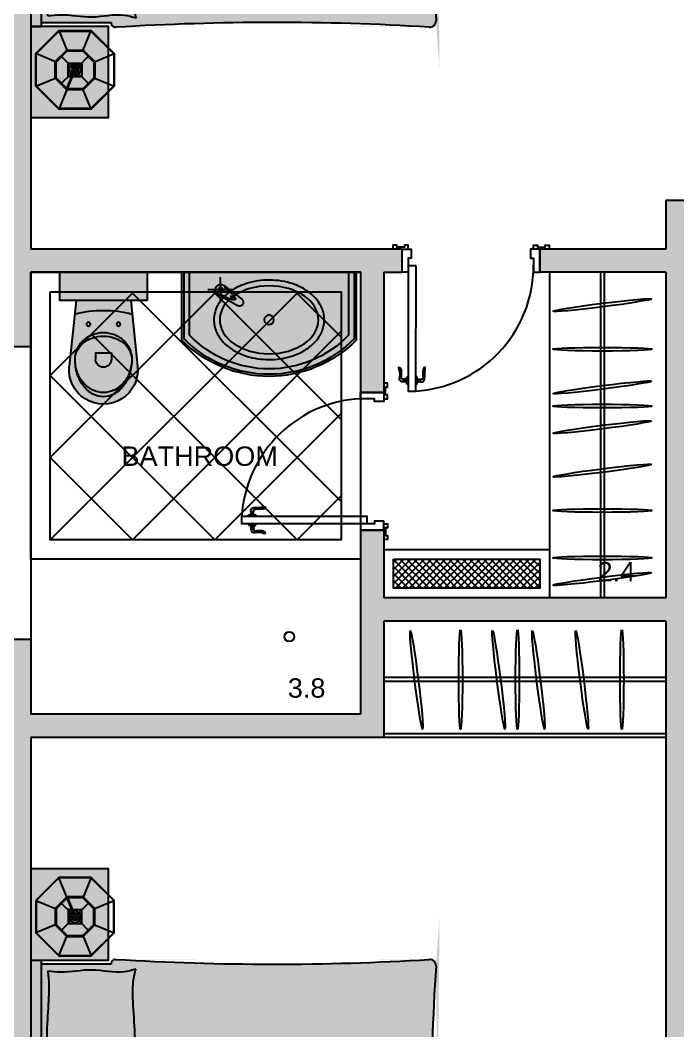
# Model space of a CAD drawing. Header units: millimetres. Extents: x 11159 to 50121, y 18346 to 37577.
# Drawn here: x 34540 to 37932, y 26784 to 31997 of the extents above; entities that cross this region are included whole.
import ezdxf

# ---------------------------------------------------------------- set-up
doc = ezdxf.new("R2010")
doc.units = ezdxf.units.MM
for name, color, linetype in [('area', 1, 'Continuous'), ('doors', 4, 'Continuous'), ('floor hatch', 252, 'Continuous'), ('furn1', 175, 'Continuous'), ('furnhatch', 254, 'Continuous'), ('furniture', 34, 'Continuous'), ('HATCH', 8, 'Continuous'), ('sanit', 7, 'Continuous'), ('wall', 5, 'Continuous')]:
    doc.layers.add(name, color=color, linetype=linetype)
doc.styles.get("Standard").update_dxf_attribs({"font": 'arial.ttf'})

# ---------------------------------------------------------------- blocks, each defined once
blk = doc.blocks.new('bed1')
at = {"layer": 'furnhatch'}
h = blk.add_hatch(color=254, dxfattribs=at)
edge = h.paths.add_edge_path()
edge.add_line((-49.99999999964166, 728.1543303350354), (-376.575154905604, 728.1543303350363))
edge.add_ellipse((-396.5751549054567, 731.6564387146891), major_axis=(-20.20005246326943, 2.116722135372289), ratio=0.9399674590869538, start_angle=175.798571085819, end_angle=279.2234876354331)
edge.add_ellipse((-1139.075154900112, 11853.60433025541), major_axis=(11637.50671312701, 3.159661290454771e-10), ratio=0.955999999999947, start_angle=266.40828577200574, end_angle=273.6518042821252, ccw=False)
edge.add_ellipse((-1870.000000000207, 721.3768853213396), major_axis=(29.999999999785, 5.544070248419784e-12), ratio=0.9560000000000528, start_angle=86.40828577199728, end_angle=182.7029539343151)
edge.add_ellipse((-20808.21227714517, 1.364242052659392e-11), major_axis=(18931.6710356908, 1.159192231939101e-12), ratio=0.7647663762100974, start_angle=-2.850567224227575, end_angle=2.850567224227177, ccw=False)
edge.add_ellipse((-1870.000000000216, -721.3768853213551), major_axis=(29.99999999978351, 2.932504743571875e-11), ratio=0.9559999999998293, start_angle=177.2970460656072, end_angle=273.5917142279357)
edge.add_ellipse((-1139.075154900042, -11853.60433025214), major_axis=(-11637.50671312344, 2.074362146674086e-10), ratio=0.9559999999999594, start_angle=266.34819571787403, end_angle=273.5917142279937, ccw=False)
edge.add_ellipse((-396.5751549054567, -731.6564387146864), major_axis=(20.20005246326011, 2.116722135454127), ratio=0.9399674590869624, start_angle=260.7765123643427, end_angle=364.2014289139339)
edge.add_line((-376.5751549056004, -728.154330335034), (-49.99999999964348, -728.1543303350322))
edge.add_line((-49.99999999964348, -728.1543303350322), (-49.99999999964166, 728.1543303350354))
edge = h.paths.add_edge_path(flags=0)
edge.add_spline(control_points=[(-483.777429487307, -58.13970892285761), (-463.3236952876159, -60.77676921388957), (-394.7677214423293, -69.6155579932838), (-273.9442626004875, -40.25070549211705), (-155.770845476125, -74.40555138636591), (-87.51306022241624, -54.21623475015986), (-69.25212949027627, -48.81500892291115)], knot_values=[0, 0, 0, 0, 6.340047833477231, 21.25030809563294, 36.90804236878848, 42.62689815922595, 42.62689815922595, 42.62689815922595, 42.62689815922595], degree=3, periodic=0)
edge.add_spline(control_points=[(-69.25212949027627, -48.81500892291115), (-74.65335531752135, -67.07593965507294), (-94.84267195370921, -135.3337249087726), (-60.68782605946944, -336.6234732281682), (-90.05267856063983, -608.56760412111), (-81.2138897812547, -677.1235779663966), (-78.5768294902191, -697.5773121660877)], knot_values=[0, 0, 0, 0, 5.718855790438326, 21.37659006359421, 36.28685032574977, 42.626898159227, 42.626898159227, 42.626898159227, 42.626898159227], degree=3, periodic=0)
edge.add_spline(control_points=[(-78.5768294902191, -697.5773121660877), (-99.0305636899102, -694.9402518750521), (-167.5865375351968, -686.1014630956579), (-288.4099963770441, -715.4663155968246), (-406.5834135014065, -681.3114697025794), (-474.841198755119, -701.5007863387673), (-493.102129487268, -706.9020121660124)], knot_values=[0, 0, 0, 0, 6.340047833477231, 21.25030809563279, 36.90804236878867, 42.62689815922705, 42.62689815922705, 42.62689815922705, 42.62689815922705], degree=3, periodic=0)
edge.add_spline(control_points=[(-493.102129487268, -706.9020121660124), (-487.7009036600193, -688.6410814338724), (-467.5115870238133, -620.3832961801618), (-501.6664329180621, -351.0892070047066), (-472.3015804168863, -147.1494169678354), (-481.1403691962714, -78.5934431225487), (-483.777429487307, -58.13970892285761)], knot_values=[0, 0, 0, 0, 5.718855790437516, 21.37659006359306, 36.28685032574877, 42.62689815922599, 42.62689815922599, 42.62689815922599, 42.62689815922599], degree=3, periodic=0)
edge = h.paths.add_edge_path(flags=0)
edge.add_spline(control_points=[(-483.777429487307, 58.02593828062345), (-481.1403691962714, 78.47967248032182), (-472.3015804168863, 147.0356463256121), (-501.6664329180621, 350.9754363624834), (-467.5115870238133, 620.2695255379385), (-487.7009036600193, 688.5273107916382), (-493.102129487268, 706.7882415237782)], knot_values=[0, 0, 0, 0, 6.340047833477231, 21.25030809563294, 36.90804236878848, 42.62689815922599, 42.62689815922599, 42.62689815922599, 42.62689815922599], degree=3, periodic=0)
edge.add_spline(control_points=[(-493.102129487268, 706.7882415237782), (-474.841198755119, 701.3870156965368), (-406.5834135014065, 681.1976990603453), (-288.4099963770441, 715.3525449545941), (-167.5865375351968, 685.9876924534274), (-99.0305636899102, 694.8264812328216), (-78.5768294902191, 697.4635415238536)], knot_values=[0, 0, 0, 0, 5.718855790438376, 21.37659006359426, 36.28685032574982, 42.62689815922705, 42.62689815922705, 42.62689815922705, 42.62689815922705], degree=3, periodic=0)
edge.add_spline(control_points=[(-78.5768294902191, 697.4635415238536), (-81.2138897812547, 677.0098073241625), (-90.05267856063983, 608.4538334788758), (-60.68782605946944, 336.509702585945), (-94.84267195370921, 135.2199542665494), (-74.65335531752135, 66.96216901283151), (-69.25212949027627, 48.70123828069154)], knot_values=[0, 0, 0, 0, 6.340047833477231, 21.25030809563279, 36.90804236878867, 42.626898159227, 42.626898159227, 42.626898159227, 42.626898159227], degree=3, periodic=0)
edge.add_spline(control_points=[(-69.25212949027627, 48.70123828069154), (-87.51306022241624, 54.10246410793297), (-155.770845476125, 74.29178074413903), (-273.9442626004875, 40.13693484987562), (-394.7677214423293, 69.50178735105328), (-463.3236952876159, 60.66299857166996), (-483.777429487307, 58.02593828062345)], knot_values=[0, 0, 0, 0, 5.718855790437466, 21.37659006359301, 36.28685032574872, 42.62689815922595, 42.62689815922595, 42.62689815922595, 42.62689815922595], degree=3, periodic=0)
edge = h.paths.add_edge_path(flags=16)
edge.add_spline(control_points=[(-78.5768294902191, -697.5773121660877), (-81.2138897812547, -677.1235779663966), (-90.05267856063983, -608.56760412111), (-60.68782605946944, -336.6234732281682), (-94.84267195370921, -135.3337249087726), (-74.65335531752135, -67.07593965507294), (-69.25212949027627, -48.81500892291115)], knot_values=[0, 0, 0, 0, 6.340047833477231, 21.25030809563279, 36.90804236878867, 42.626898159227, 42.626898159227, 42.626898159227, 42.626898159227], degree=3, periodic=0)
edge.add_spline(control_points=[(-69.25212949027627, -48.81500892291115), (-87.51306022241624, -54.21623475015986), (-155.770845476125, -74.40555138636591), (-273.9442626004875, -40.25070549211705), (-394.7677214423293, -69.6155579932838), (-463.3236952876159, -60.77676921388957), (-483.777429487307, -58.13970892285761)], knot_values=[0, 0, 0, 0, 5.718855790437466, 21.37659006359301, 36.28685032574872, 42.62689815922595, 42.62689815922595, 42.62689815922595, 42.62689815922595], degree=3, periodic=0)
edge.add_spline(control_points=[(-483.777429487307, -58.13970892285761), (-481.1403691962714, -78.5934431225487), (-472.3015804168863, -147.1494169678354), (-501.6664329180621, -351.0892070047066), (-467.5115870238133, -620.3832961801618), (-487.7009036600193, -688.6410814338724), (-493.102129487268, -706.9020121660124)], knot_values=[0, 0, 0, 0, 6.340047833477231, 21.25030809563294, 36.90804236878848, 42.62689815922599, 42.62689815922599, 42.62689815922599, 42.62689815922599], degree=3, periodic=0)
edge.add_spline(control_points=[(-493.102129487268, -706.9020121660124), (-474.841198755119, -701.5007863387673), (-406.5834135014065, -681.3114697025794), (-288.4099963770441, -715.4663155968246), (-167.5865375351968, -686.1014630956579), (-99.0305636899102, -694.9402518750521), (-78.5768294902191, -697.5773121660877)], knot_values=[0, 0, 0, 0, 5.718855790438376, 21.37659006359426, 36.28685032574982, 42.62689815922705, 42.62689815922705, 42.62689815922705, 42.62689815922705], degree=3, periodic=0)
edge = h.paths.add_edge_path(flags=16)
edge.add_spline(control_points=[(-69.25212949027627, 48.70123828069154), (-74.65335531752135, 66.96216901283151), (-94.84267195370921, 135.2199542665494), (-60.68782605946944, 336.509702585945), (-90.05267856063983, 608.4538334788758), (-81.2138897812547, 677.0098073241625), (-78.5768294902191, 697.4635415238536)], knot_values=[0, 0, 0, 0, 5.718855790438326, 21.37659006359421, 36.28685032574977, 42.626898159227, 42.626898159227, 42.626898159227, 42.626898159227], degree=3, periodic=0)
edge.add_spline(control_points=[(-78.5768294902191, 697.4635415238536), (-99.0305636899102, 694.8264812328216), (-167.5865375351968, 685.9876924534274), (-288.4099963770441, 715.3525449545941), (-406.5834135014065, 681.1976990603453), (-474.841198755119, 701.3870156965368), (-493.102129487268, 706.7882415237782)], knot_values=[0, 0, 0, 0, 6.340047833477231, 21.25030809563279, 36.90804236878867, 42.62689815922705, 42.62689815922705, 42.62689815922705, 42.62689815922705], degree=3, periodic=0)
edge.add_spline(control_points=[(-493.102129487268, 706.7882415237782), (-487.7009036600193, 688.5273107916382), (-467.5115870238133, 620.2695255379385), (-501.6664329180621, 350.9754363624834), (-472.3015804168863, 147.0356463256121), (-481.1403691962714, 78.47967248032182), (-483.777429487307, 58.02593828062345)], knot_values=[0, 0, 0, 0, 5.718855790437516, 21.37659006359306, 36.28685032574877, 42.62689815922599, 42.62689815922599, 42.62689815922599, 42.62689815922599], degree=3, periodic=0)
edge.add_spline(control_points=[(-483.777429487307, 58.02593828062345), (-463.3236952876159, 60.66299857166996), (-394.7677214423293, 69.50178735105328), (-273.9442626004875, 40.13693484987562), (-155.770845476125, 74.29178074413903), (-87.51306022241624, 54.10246410793297), (-69.25212949027627, 48.70123828069154)], knot_values=[0, 0, 0, 0, 6.340047833477231, 21.25030809563294, 36.90804236878848, 42.62689815922595, 42.62689815922595, 42.62689815922595, 42.62689815922595], degree=3, periodic=0)
h.paths.add_polyline_path([(1.818989403545856e-12, 747.2743303343987), (-49.99999999964348, 747.2743303343987), (-49.99999999964348, -747.2743303343987), (0, -747.2743303343991)])
at = {"layer": 'furniture'}
for p, q in [((-49.99999999964348, 728.1543303350363), (-376.5751549056022, 728.1543303350363)), ((0, 747.2743303343987), (-49.99999999964348, 747.2743303343987)), ((-49.99999999964348, 747.2743303343987), (-49.99999999964348, -747.2743303343991)), ((0, -747.2743303343991), (0, 747.2743303343987)), ((-376.5751549056022, -728.1543303350336), (-49.9999999996453, -728.1543303350327)), ((0, -747.2743303343991), (-49.99999999964348, -747.2743303343991))]:
    blk.add_line(p, q, dxfattribs=at)
for centre, major_axis, ratio, start_param, end_param in [((-1870.000000000207, 721.3768853213396), (29.999999999785, 5.544070248419784e-12), 0.9560000000000528, 1.508109087725523, 3.188768099273326), ((-20808.21227714517, 1.364242052659392e-11), (18931.6710356908, 1.159192231939101e-12), 0.7647663762100974, -0.04975178361220634, 0.04975178361219945), ((-1139.075154900112, 11853.60433025541), (11637.50671312701, 3.159661290454771e-10), 0.955999999999947, 4.649701741315464, 4.776124988746203), ((-396.5751549054567, 731.6564387146891), (-20.20005246326943, 2.116722135372289), 0.9399674590869536, 3.068263885748845, 4.873369208139984), ((-1870.000000000216, -721.3768853213551), (29.99999999978351, 2.932504743571875e-11), 0.9559999999998293, 3.094417207904904, 4.775076219452894), ((-1139.075154900042, -11853.60433025214), (-11637.50671312344, 2.074362146674086e-10), 0.9559999999999594, 4.648652972023164, 4.775076219453906), ((-396.5751549054567, -731.6564387146864), (20.20005246326011, 2.116722135454127), 0.9399674590869624, 4.551408752625482, 6.356514075016221)]:
    blk.add_ellipse(centre, major_axis=major_axis, ratio=ratio, start_param=start_param, end_param=end_param, dxfattribs=at)
for points, knots in [([(-78.5768294902191, 697.4635415238536), (-99.0305636899102, 694.8264812328216), (-167.5865375351968, 685.9876924534274), (-288.4099963770441, 715.3525449545941), (-406.5834135014065, 681.1976990603453), (-474.841198755119, 701.3870156965368), (-493.102129487268, 706.7882415237782)], [0, 0, 0, 0, 6.340047833477231, 21.25030809563279, 36.90804236878867, 42.62689815922705, 42.62689815922705, 42.62689815922705, 42.62689815922705]), ([(-483.777429487307, 58.02593828062345), (-481.1403691962714, 78.47967248032182), (-472.3015804168863, 147.0356463256121), (-501.6664329180621, 350.9754363624834), (-467.5115870238133, 620.2695255379385), (-487.7009036600193, 688.5273107916382), (-493.102129487268, 706.7882415237782)], [0, 0, 0, 0, 6.340047833477231, 21.25030809563294, 36.90804236878848, 42.62689815922599, 42.62689815922599, 42.62689815922599, 42.62689815922599]), ([(-78.5768294902191, 697.4635415238536), (-81.2138897812547, 677.0098073241625), (-90.05267856063983, 608.4538334788758), (-60.68782605946944, 336.509702585945), (-94.84267195370921, 135.2199542665494), (-74.65335531752135, 66.96216901283151), (-69.25212949027627, 48.70123828069154)], [0, 0, 0, 0, 6.340047833477231, 21.25030809563279, 36.90804236878867, 42.626898159227, 42.626898159227, 42.626898159227, 42.626898159227]), ([(-483.777429487307, 58.02593828062345), (-463.3236952876159, 60.66299857166996), (-394.7677214423293, 69.50178735105328), (-273.9442626004875, 40.13693484987562), (-155.770845476125, 74.29178074413903), (-87.51306022241624, 54.10246410793297), (-69.25212949027627, 48.70123828069154)], [0, 0, 0, 0, 6.340047833477231, 21.25030809563294, 36.90804236878848, 42.62689815922595, 42.62689815922595, 42.62689815922595, 42.62689815922595]), ([(-483.777429487307, -58.13970892285761), (-481.1403691962714, -78.5934431225487), (-472.3015804168863, -147.1494169678354), (-501.6664329180621, -351.0892070047066), (-467.5115870238133, -620.3832961801618), (-487.7009036600193, -688.6410814338724), (-493.102129487268, -706.9020121660124)], [0, 0, 0, 0, 6.340047833477231, 21.25030809563294, 36.90804236878848, 42.62689815922599, 42.62689815922599, 42.62689815922599, 42.62689815922599]), ([(-483.777429487307, -58.13970892285761), (-463.3236952876159, -60.77676921388957), (-394.7677214423293, -69.6155579932838), (-273.9442626004875, -40.25070549211705), (-155.770845476125, -74.40555138636591), (-87.51306022241624, -54.21623475015986), (-69.25212949027627, -48.81500892291115)], [0, 0, 0, 0, 6.340047833477231, 21.25030809563294, 36.90804236878848, 42.62689815922595, 42.62689815922595, 42.62689815922595, 42.62689815922595]), ([(-78.5768294902191, -697.5773121660877), (-81.2138897812547, -677.1235779663966), (-90.05267856063983, -608.56760412111), (-60.68782605946944, -336.6234732281682), (-94.84267195370921, -135.3337249087726), (-74.65335531752135, -67.07593965507294), (-69.25212949027627, -48.81500892291115)], [0, 0, 0, 0, 6.340047833477231, 21.25030809563279, 36.90804236878867, 42.626898159227, 42.626898159227, 42.626898159227, 42.626898159227]), ([(-78.5768294902191, -697.5773121660877), (-99.0305636899102, -694.9402518750521), (-167.5865375351968, -686.1014630956579), (-288.4099963770441, -715.4663155968246), (-406.5834135014065, -681.3114697025794), (-474.841198755119, -701.5007863387673), (-493.102129487268, -706.9020121660124)], [0, 0, 0, 0, 6.340047833477231, 21.25030809563279, 36.90804236878867, 42.62689815922705, 42.62689815922705, 42.62689815922705, 42.62689815922705])]:
    blk.add_open_spline(points, degree=3, knots=knots, dxfattribs=at)
blk = doc.blocks.new('lamp (pl)')
at = {"color": 0, "linetype": 'ByBlock'}
for p, q in [((-40.38582233137731, 97.5), (-83.87824638055213, 202.5)), ((83.87824638055099, 202.5), (40.3858223313764, 97.49999999999989)), ((-202.5000000000002, 83.87824638055213), (-97.50000000000023, 40.38582233137743)), ((-68.94291116568888, 68.94291116568854), (-21.21320343559637, 21.21320343559626)), ((-42.29923949320255, 95.58658283817442), (-9.903337778047899, 17.37595755214329)), ((-37.67984183064618, 97.49999999999989), (-5.283940115491532, 19.28937471396887)), ((21.21320343559728, 21.21320343559546), (68.9429111656882, 68.9429111656874)), ((97.5, 40.38582233137629), (202.5, 83.8782463805511)), ((-97.50000000000023, -40.38582233137697), (-202.5000000000002, -83.87824638055201)), ((-68.9429111656882, -68.942911165689), (-21.21320343559546, -21.21320343559739)), ((21.21320343559637, -21.21320343559671), (68.9429111656882, -68.94291116568843)), ((97.5, -40.38582233137686), (202.5, -83.87824638055201)), ((-83.87824638055213, -202.5000000000001), (-40.38582233137731, -97.50000000000011)), ((40.3858223313764, -97.50000000000011), (83.87824638055099, -202.5000000000001))]:
    blk.add_line(p, q, dxfattribs=at)
for points in [[(-202.5000000000002, 83.87824638055213), (-202.5000000000002, -83.87824638055201), (-83.87824638055213, -202.5000000000001), (83.87824638055099, -202.5000000000001), (202.5, -83.87824638055201), (202.5, 83.8782463805511), (83.87824638055099, 202.5), (-83.87824638055213, 202.5)], [(-200.0000000000002, 82.84271247461936), (-200.0000000000002, -82.84271247461913), (-82.84271247461925, -200.0000000000001), (82.84271247461857, -200.0000000000001), (200, -82.84271247461936), (200, 82.84271247461857), (82.84271247461857, 200), (-82.84271247461947, 200)], [(-102.5000000000002, 42.4568901432425), (-102.5000000000002, -42.4568901432425), (-42.45689014324307, -102.5000000000001), (42.45689014324125, -102.5000000000001), (102.5, -42.45689014324216), (102.5, 42.45689014324137), (42.45689014324125, 102.5000000000001), (-42.45689014324216, 102.5)], [(-97.50000000000023, 40.38582233137743), (-97.50000000000023, -40.38582233137697), (-40.38582233137731, -97.50000000000011), (40.3858223313764, -97.50000000000011), (97.5, -40.38582233137686), (97.5, 40.38582233137629), (40.3858223313764, 97.49999999999989), (-40.38582233137731, 97.5)]]:
    blk.add_lwpolyline(points, close=True, dxfattribs=at)
blk.add_lwpolyline([(-17.20345518378963, 34.9999999999992), (-35, 34.9999999999992), (-35, -35.0000000000008), (35, -35.0000000000008), (35, 34.9999999999992), (-11.79149418232737, 34.9999999999992)], dxfattribs=at)
for radius in [20, 10, 7.5]:
    blk.add_circle((0, 0), radius, dxfattribs=at)
blk.add_arc((0, -1.13686837721616e-13), 30, 117.2801918471891, 107.7198081528046, dxfattribs=at)
blk = doc.blocks.new('door-handle')
at = {"color": 0}
for p, q in [((-32, 10), (-32, -10.00000000000728)), ((-30, 9), (-32, 9)), ((-30, 9), (-30, -9)), ((-19, 9), (-21, 9)), ((-21, 9), (-21, -9)), ((-19, 10), (-19, -10.00000000000728)), ((-9, 10), (-19, 10)), ((0, 25), (-9, 25)), ((-9, 25), (-9, -25)), ((0, -25), (0, 25)), ((-32, -10.00000000000364), (-40.34172901356942, -10.00000000000364)), ((-30, -9), (-32, -9)), ((-19, -9), (-21, -9)), ((-9, -10), (-19, -10.00000000000364)), ((-9, -25), (0, -25)), ((-61.67027487228916, -93.05419732806331), (-60.75208368415406, -94.01785612024833))]:
    blk.add_line(p, q, dxfattribs=at)
for centre, radius, start, end in [((-34.46362960745319, -14.92424038324498), 25.04570281554129, 84.35495152263769, 191.5747182569977), ((-25.49999999999818, 16.17089144310557), 8.465913068820786, 237.8902061553036, 302.1097938446965), ((-91.0594398050871, -62.15080612508973), 42.64671855244374, 313.5613391426849, 358.16915816811), ((-90.1706845965, -63.14248529410906), 42.64671855244374, 313.5613391426849, 358.16915816811), ((-242.8306956194119, -39.24300342557399), 184.8403687438857, 350.5395445302115, 5.991388819178432), ((-39.67183528947498, -19.52468724937171), 9.54821579143467, 85.9768775786792, 192.3256840784366), ((-595.5908857967352, -61.5688183318307), 548.0530142172786, 359.6930381090062, 4.186108045202766), ((-25.49999999999818, -16.17089144310921), 8.465913068820786, 57.89020615530352, 122.1097938446965), ((-38.8885466585707, -82.44414781276464), 25.13126123219481, 149.329352931917, 204.972632821159)]:
    blk.add_arc(centre, radius, start, end, dxfattribs=at)
blk = doc.blocks.new('mixer4ws(plan)')
for p, q in [((0, 27.5), (116.8917906909264, 20)), ((0, -27.5), (116.8917906909264, -20))]:
    blk.add_line(p, q)
for centre, radius, start, end in [((0, 0), 27.5, 45.26509570862078, 314.7349042913792), ((0, 0), 24.5, 55.0340484638193, 65.91049388815965), ((15.18687301172031, 21.71655792537786), 2, 235.0340484630679, 267.8470974478014), ((116.8917906909264, 0), 20, 270, 90), ((0, 0), 24.5, 294.0895061118403, 304.9659515361807), ((15.18687301169484, -21.7165579253724), 2, 92.1529025528254, 124.9659515364113)]:
    blk.add_arc(centre, radius, start, end)
blk.add_ellipse((0, 0), major_axis=(90.30317867782287, 0), ratio=0.2214761461648493, start_param=4.880524547336707, end_param=7.685846067022384)
blk.add_ellipse((70.30317867782287, -9.094947017729282e-13), major_axis=(-10, 0), ratio=0.2)
blk = doc.blocks.new('fh')
h = blk.add_hatch(color=254)
edge = h.paths.add_edge_path()
edge.add_line((0, 450), (0, -450))
edge.add_line((0, -450), (-350, -450))
edge.add_arc((98.36429724347545, 0), 635.2405395293498, 134.8956784407616, 225.1043215592384, ccw=False)
edge.add_line((-350, 450), (0, 450))
blk.add_line((0, 450), (0, -450))
at = {"layer": 'sanit'}
for p, q in [((0, 450), (-350, 450)), ((0, 439), (-343.0498246804927, 439)), ((-350, -450), (0, -450)), ((-343.0498246804927, -439), (0, -439))]:
    blk.add_line(p, q, dxfattribs=at)
at = {"layer": 'sanit', "color": 30}
for p, q in [((0, 410), (-324.5766775833908, 410)), ((-324.5766775833908, -410), (0, -410))]:
    blk.add_line(p, q, dxfattribs=at)
at = {"layer": 'sanit', "color": 6, "ltscale": 7}
for p, q in [((-90, -184.6555987166939), (-90, -315.3444012833061)), ((-155.3444012833061, -250), (-24.65559871669393, -250))]:
    blk.add_line(p, q, dxfattribs=at)
at = {"layer": 'sanit'}
blk.add_circle((-244.9999173157848, 0), 25, dxfattribs=at)
at = {"layer": 'sanit', "ltscale": 7}
blk.add_circle((-90, -250), 12.71164712021709, dxfattribs=at)
at = {"layer": 'sanit'}
for centre, radius, start, end in [((98.36429724347545, 0), 635.2405395293498, 134.8956784406788, 225.1043215593213), ((91.43758126430293, 1.164153218269348e-10), 617.657110310276, 134.7040022666926, 225.2959977333074)]:
    blk.add_arc(centre, radius, start, end, dxfattribs=at)
at = {"layer": 'sanit', "color": 30}
blk.add_arc((72.64943906184999, 5.820766091346741e-11), 570.8665235686553, 134.0934033173231, 225.9065966826769, dxfattribs=at)
at = {"layer": 'sanit'}
blk.add_ellipse((-244.9999173157848, 0), major_axis=(0.001224676307221221, 255.0000982591155), ratio=0.6862739210982778, dxfattribs=at)
at = {"layer": 'sanit', "color": 30}
blk.add_open_spline([(-244.9985485600191, 285.0000982587808), (-251.579324528866, 285.0001298639108), (-258.1599661480868, 284.5665085021174), (-273.5649054977112, 282.5348557741381), (-282.3507054424845, 280.5757723392453), (-299.5597466940526, 275.1591809214442), (-307.9826966077671, 271.7026108350256), (-324.3140259380452, 263.4126307048136), (-332.2227158613969, 258.5799128408544), (-347.4190503069549, 247.6727110446664), (-354.7071791455965, 241.5984974746243), (-368.5878917021328, 228.3421497942181), (-375.1808480293839, 221.1600039429613), (-394.3273745884653, 197.5345541012939), (-405.6281616786728, 179.4631144366576), (-422.7923570148996, 143.9395571085042), (-429.2803449986968, 127.0131575517007), (-439.6967822099105, 91.7813181077363), (-443.6247278930969, 73.47609514935175), (-448.8170293526491, 36.17484841012629), (-450.0810640224372, 17.17954215832287), (-449.9105019393028, -20.78921383607667), (-448.4759162020055, -39.76180550700519), (-442.9471269365749, -76.97300464124419), (-438.8532630151603, -95.21091438521398), (-428.1136093920795, -130.2656921118614), (-421.4683221025043, -147.0823898723465), (-405.7886257604696, -178.6473386569996), (-396.7542296767933, -193.3963770397822), (-376.5031134578167, -220.2105486486689), (-365.2842340075294, -232.277152940922), (-344.7365368650062, -249.8573900472838), (-335.9100597084616, -256.2405441477313), (-317.4941184166819, -267.2312598610297), (-307.9037473455537, -271.8377572759637), (-288.1689989070292, -279.0743611670914), (-278.0248208572739, -281.7025558198802), (-259.1388454507105, -284.5843052180135), (-250.4369542252389, -285.1531913724029), (-233.0581981856376, -284.7765001309454), (-224.3824094177107, -283.8310169677716), (-207.2575797747122, -280.4649700502632), (-198.8092251119087, -278.045105142286), (-182.3087425111444, -271.8213301755604), (-174.2566586670582, -268.0182120418758), (-158.6745816260809, -259.14617572719), (-151.1442312606378, -254.0777486581355), (-136.6937695426168, -242.8001116816886), (-129.7732461297419, -236.5910515565774), (-110.6076117589255, -217.0338573291083), (-99.25778168387478, -202.3354988390347), (-79.34342033416033, -170.0441215840401), (-70.77752283547306, -152.4490167862386), (-56.67283895809669, -115.204550077091), (-51.13473463937407, -95.55489519634284), (-43.25876852573128, -55.10162384895375), (-40.92158622527495, -34.29894651123323), (-39.52541302755708, 7.512740399863105), (-40.46655452623963, 28.52037096687127), (-45.59614886331838, 69.78464118845295), (-49.78413053957047, 90.04007191635901), (-61.27278976672096, 128.8741137922625), (-68.57265681453282, 147.4523811310646), (-86.06753179623047, 182.064023892337), (-96.26262401853455, 198.0987497812603), (-116.3025166375446, 223.1043846232351), (-125.5613626837148, 232.8316716951667), (-145.3632435597829, 250.0893431563163), (-155.9083943490405, 257.6193797329906), (-175.3904381608008, 268.6263514060993), (-184.1048962746863, 272.6415862591821), (-201.9778068822343, 279.0524085544166), (-211.1361062242649, 281.4468269805657), (-228.546934401209, 284.3216896644444), (-236.7725337801385, 285.0000587520772), (-244.9985485600191, 285.0000982587808)], degree=3, knots=[0, 0, 0, 0, 0.09026539771349523, 0.09026539771349523, 0.2127414886783133, 0.2127414886783133, 0.3352175796431313, 0.3352175796431313, 0.4576936706079494, 0.4576936706079494, 0.5801697615727675, 0.5801697615727675, 0.7026458525375855, 0.7026458525375855, 0.9573566777619018, 0.9573566777619018, 1.164020774990034, 1.164020774990034, 1.370684872218165, 1.370684872218165, 1.577348969446297, 1.577348969446297, 1.784013066674429, 1.784013066674429, 1.99067716390256, 1.99067716390256, 2.197341261130692, 2.197341261130692, 2.404005358358824, 2.404005358358824, 2.610669455586955, 2.610669455586955, 2.752866286060256, 2.752866286060256, 2.895063116533557, 2.895063116533557, 3.037259947006857, 3.037259947006857, 3.156470105311757, 3.156470105311757, 3.275680263616657, 3.275680263616657, 3.394890421921557, 3.394890421921557, 3.514100580226458, 3.514100580226458, 3.633310738531358, 3.633310738531358, 3.752520896836258, 3.752520896836258, 3.980335035113517, 3.980335035113517, 4.208149173390776, 4.208149173390776, 4.435963311668035, 4.435963311668035, 4.663777449945295, 4.663777449945295, 4.891591588222554, 4.891591588222554, 5.119405726499814, 5.119405726499814, 5.347219864777073, 5.347219864777073, 5.575034003054332, 5.575034003054332, 5.744168869473015, 5.744168869473015, 5.913303735891697, 5.913303735891697, 6.041828340585977, 6.041828340585977, 6.170352945280257, 6.170352945280257, 6.283185307179586, 6.283185307179586, 6.283185307179586, 6.283185307179586], dxfattribs=at)
at = {"layer": 'sanit', "rotation": 123.6017384872103}
blk.add_blockref('mixer4ws(plan)', (-90.00000000005821, -250), dxfattribs=at)
blk = doc.blocks.new('lavatory')
for p, q in [((-141.229536177555, 0), (-176.5452352575921, 339.1144103210827)), ((141.229536177555, 0), (176.5452352575921, 339.1144103210827)), ((-41.18985294940103, 270.0315676880382), (-41.18985294940103, 303.1903332884867)), ((-41.18985294940103, 270.0315676880382), (41.18985294940103, 270.0315676880382)), ((41.18985294940103, 270.0315676880382), (41.18985294940103, 303.1903332884867)), ((141.229536177555, 0), (-141.229536177555, 0))]:
    blk.add_line(p, q)
for centre in [(-77.5, 122.5582073826372), (77.5, 122.5582073826372)]:
    blk.add_circle(centre, 9.947200409575089)
for centre, radius, start, end in [((0, 357.5), 177.5, 354.0545942171566, 185.9454057828435), ((21.62407606023407, 345.6460996881287), 156.9698994546501, 118.7319934360246, 142.9262309494754), ((0, 349.9402513975219), 125.3615618255364, 90, 115.9501514727316), ((0, 349.9402513975219), 125.3615618255364, 90, 115.9501514727316), ((0, 385.0909773136409), 111.9865799200681, 90, 118.7319934360246), ((0, 385.0909773136373), 111.986579920071, 61.2680065639754, 90), ((0, 349.9402513975219), 125.3615618255362, 64.04984852726835, 90), ((0, 349.9402513975219), 125.3615618255362, 64.04984852726835, 90), ((-21.6240760602368, 345.6460996881251), 156.9698994546542, 37.07376905052457, 61.2680065639754), ((28.22334698163468, 312.6625085217493), 173.1287758010254, 139.597488109899, 160.5796588757291), ((28.22334698163468, 312.6625085217493), 173.1287758010254, 139.597488109899, 160.5796588757291), ((55.66044385162331, 319.9290836713444), 199.6294733535794, 142.9262309494754, 162.6214841024947), ((11.01245436612226, 327.311427366767), 150.5277659131767, 115.9501514727316, 139.597488109899), ((11.01245436612226, 327.311427366767), 150.5277659131767, 115.9501514727316, 139.597488109899), ((-11.01245436612317, 327.311427366767), 150.5277659131773, 40.40251189010098, 64.04984852726835), ((-11.01245436612317, 327.311427366767), 150.5277659131773, 40.40251189010098, 64.04984852726835), ((-55.66044385161968, 319.9290836713481), 199.6294733535757, 17.3785158975053, 37.07376905052457), ((-28.22334698163377, 312.6625085217493), 173.1287758010238, 19.42034112427095, 40.40251189010098), ((-28.22334698163377, 312.6625085217493), 173.1287758010238, 19.42034112427095, 40.40251189010098), ((109.3081426942208, 303.1390030998773), 255.8431940692776, 162.6214841024947, 180), ((55.23619285210043, 303.1390030998773), 201.7712442271568, 160.5796588757291, 180), ((55.23619285209952, 303.1390030998773), 201.7712442271563, 160.5796588757291, 180), ((-109.3081426942172, 303.1390030998773), 255.8431940692732, 0, 17.3785158975053), ((-55.23619285209952, 303.1390030998773), 201.7712442271561, 0, 19.42034112427095), ((-55.23619285209952, 303.1390030998773), 201.7712442271561, 0, 19.42034112427095), ((0, 303.1903332884867), 41.18985294940126, 0, 180), ((-49.76633747674623, 303.1390030998773), 96.76871389831007, 180, 207.0950218915995), ((-17.23642158790972, 303.1390030998773), 129.2986297871467, 180, 203.812720662205), ((-17.23642158790972, 303.1390030998773), 129.2986297871467, 180, 203.812720662205), ((17.23642158790699, 303.1390030998773), 129.2986297871492, 336.187279337795, 0), ((17.23642158790699, 303.1390030998773), 129.2986297871497, 336.187279337795, 0), ((49.76633747674805, 303.1390030998773), 96.7687138983083, 332.9049781084005, 0), ((-25.74962041127583, 315.4263451534098), 123.7461391524615, 207.0950218915995, 231.0057553817403), ((-8.871953586443851, 306.830391580439), 138.4414233351806, 203.812720662205, 226.8145895476242), ((-8.871953586443851, 306.830391580439), 138.4414233351806, 203.812720662205, 226.8145895476242), ((-10.15652318442062, 334.6861720145716), 148.526889985479, 231.0057553817403, 251.4608832250258), ((10.15652318441335, 334.6861720145789), 148.5268899854906, 288.5391167749742, 308.9942446182597), ((25.74962041127765, 315.4263451534061), 123.7461391524589, 308.9942446182597, 332.9049781084005), ((8.871953586442032, 306.8303915804427), 138.4414233351832, 313.1854104523758, 336.187279337795), ((8.871953586442032, 306.8303915804427), 138.4414233351832, 313.1854104523758, 336.187279337795), ((-3.486560963949159, 312.5681794092779), 146.3106458423402, 226.8145895476242, 248.755213160025), ((-3.486560963949159, 312.5681794092779), 146.3106458423402, 226.8145895476242, 248.755213160025), ((0, 364.9720899612294), 180.4704619377112, 251.4608832250258, 270), ((0, 321.5362715695701), 155.9326406641434, 248.755213160025, 270), ((0, 321.5362715695701), 155.9326406641434, 248.755213160025, 270), ((0, 364.9720899612439), 180.4704619377249, 270, 288.5391167749742), ((0, 321.5362715695665), 155.9326406641413, 270, 291.2447868399749), ((0, 321.5362715695665), 155.9326406641413, 270, 291.2447868399749), ((3.486560963950978, 312.5681794092779), 146.3106458423381, 291.2447868399749, 313.1854104523758), ((3.486560963950978, 312.5681794092779), 146.3106458423381, 291.2447868399749, 313.1854104523758), ((0, 614.8948798956553), 563.729073253548, 254.7123836407799, 285.2876163592201)]:
    blk.add_arc(centre, radius, start, end)
blk = doc.blocks.new('t')
at = {"layer": 'furn1', "linetype": 'ByBlock'}
h = blk.add_hatch(color=254, dxfattribs=at)
h.paths.add_polyline_path([(-144.9999999999982, 141.2295361775841), (-484.1144103210827, 176.5452352576212, 1.109549002515455), (-484.1144103210827, -176.545235257563), (-145, -141.2295361775268)])
h.paths.add_polyline_path([(-1.818989403545856e-12, 224.9999999999854), (-145, 224.9999999999854), (-144.9999999999982, -224.9999999999854), (1.818989403545856e-12, -224.9999999999864)])
at = {"layer": 'furniture'}
blk.add_lwpolyline([(-145, 225.0000000000146), (-145, -224.9999999999854), (0, -224.9999999999854), (0, 224.9999999999854), (-145, 224.9999999999854)], dxfattribs=at)
at = {"layer": 'furniture', "rotation": 90}
blk.add_blockref('lavatory', (-145, 2.91038304567337e-11), dxfattribs=at)

msp = doc.modelspace()

# ---------------------------------------------------------------- hatches: boundary and pattern name
at = {"layer": 'furniture'}
for points in [[(34594.9003107828, 31964.37533977613), (34594.9003107828, 31494.37533977613), (34994.9003107828, 31494.37533977613), (34994.9003107828, 31964.37533977619)], [(34594.9003107828, 27618.37886647708), (34594.9003107828, 27148.37886647708), (34994.9003107828, 27148.37886647708), (34994.9003107828, 27618.37886647714)]]:
    msp.add_hatch(color=254, dxfattribs=at).paths.add_polyline_path(points)
at = {"layer": 'furniture', "linetype": 'ByBlock'}
h = msp.add_hatch(dxfattribs=at)
h.set_pattern_fill('ANSI37', color=34, scale=8, style=0)
h.set_pattern_definition([(45, (-55036.0996892172, 7528.377103126636), (-17.9605122421383, 17.96051224213831), []), (135, (-55036.0996892172, 7528.377103126636), (-17.96051224213831, -17.9605122421383), [])])
h.paths.add_polyline_path([(36464.90031989437, 29216.37714497871), (37219.90031078279, 29216.37714497871), (37219.90031078279, 29066.37710312665), (36464.90031989437, 29066.37710312665)])
at = {"layer": 'HATCH', "true_color": 0x2b2b2b}
h = msp.add_hatch(color=250, dxfattribs=at)
h.dxf.hatch_style = 1
h.paths.add_polyline_path([(38584.9003107828, 23756.37710312664), (38119.9003107828, 23756.37710312664), (38119.9003107828, 24551.33275666475), (37869.9003107828, 24551.33275666475), (37869.9003107828, 24356.37710312664), (36639.9003107828, 24356.37710312664), (36639.9003107828, 23846.37710312664), (37684.9003107828, 23846.37710312664), (37684.9003107828, 23246.37710312664), (38584.9003107828, 23246.37710312664)])
h.paths.add_polyline_path([(35129.9003107828, 24356.37710312664), (34594.9003107828, 24356.37710312664), (34594.9003107828, 28296.37710312664), (36414.90030955445, 28296.37710312664), (36414.90030955445, 28896.37710312664), (37869.90031078279, 28896.37710312665), (37869.9003107828, 25361.33275666475), (38119.9003107828, 25361.33275666475), (38119.9003107828, 30696.37710312664), (40509.9003107828, 30696.37710312665), (40509.90031078282, 30816.37710312665), (38119.9003107828, 30816.37710312664), (38119.9003107828, 31066.37710312664), (37869.9003107828, 31066.37710312664), (37869.9003107828, 30816.37710312663), (37219.90031078282, 30816.37710312663), (37219.90031078282, 30696.37710312663), (37869.9003107828, 30696.37710312663), (37869.90031078279, 29016.37710312665), (36414.90030955445, 29016.37710312664), (36414.90030955445, 29366.37714497871), (36294.90030955446, 29366.37714497871), (36294.90030955445, 28416.37710312666), (34594.90031078283, 28416.37710312664), (34594.90031078282, 28801.37710312664), (34084.9003107828, 28801.37710312664), (34084.9003107828, 23846.37710312664), (35129.9003107828, 23846.37710312664)])
h.paths.add_polyline_path([(42949.9003107828, 24356.37710312664), (41719.90031078277, 24356.37710312664), (41719.90031078279, 27856.37710312666), (41794.9003107828, 27856.37710312666), (41794.9003107828, 27976.37710312666), (41719.90031078277, 27976.37710312666), (41719.90031078277, 28581.37710312666), (41469.90031078279, 28581.37710312666), (41469.9003107828, 23756.37710312664), (41004.9003107828, 23756.37710312664), (41004.9003107828, 23246.37710312664), (41904.9003107828, 23246.37710312664), (41904.9003107828, 23846.37710312664), (42949.9003107828, 23846.37710312664)])
h.paths.add_polyline_path([(45504.9003107828, 35266.37710312664), (44249.9003107828, 35266.37710312664), (44249.9003107828, 34756.37710312664), (44994.9003107828, 34756.37710312664), (44994.9003107828, 30816.37710312666), (42504.9003107828, 30816.37710312666), (42504.9003107828, 30696.37710312666), (42599.9003107828, 30696.37710312666), (42599.9003107828, 30106.37710312664), (42719.90031078234, 30106.37710312664), (42719.9003107828, 30696.37710312665), (44194.9003107828, 30696.37710312665), (44194.90031078282, 30296.37710312665), (44994.9003107828, 30296.37710312665), (44994.9003107828, 28576.37710312666), (42719.90031115492, 28576.37710312666), (42719.9003107828, 29396.37710312664), (42599.9003107828, 29396.37710312664), (42599.9003107828, 27976.37710312666), (42504.9003107828, 27976.37710312666), (42504.9003107828, 27856.37710312666), (42719.9003107828, 27856.37710312666), (42719.9003107828, 28456.37710312666), (44994.9003107828, 28456.37710312666), (44994.9003107828, 24356.37710312664), (44459.9003107828, 24356.37710312664), (44459.9003107828, 23846.37710312664), (45504.90031078279, 23846.37710312664)])
h.paths.add_polyline_path([(44994.9003107828, 30416.37710312665), (44314.90031078282, 30416.37710312666), (44314.9003107828, 30696.37710312665), (44994.9003107828, 30696.37710312665)], flags=16)
h.paths.add_polyline_path([(41719.9003107828, 34756.37710312664), (42539.9003107828, 34756.37710312664), (42539.9003107828, 35266.37710312664), (40649.9003107828, 35266.37710312664), (40649.9003107828, 34756.37710312664), (41469.9003107828, 34756.37710312664), (41469.90031078282, 30816.37710312665), (41319.90031078282, 30816.37710312665), (41319.9003107828, 30696.37710312665), (41469.90031078282, 30696.37710312665), (41469.90031078279, 30091.37710312666), (41719.90031078289, 30091.37710312666), (41719.9003107828, 30696.37710312666), (41794.9003107828, 30696.37710312666), (41794.9003107828, 30816.37710312666), (41719.90031078279, 30816.37710312666), (41719.90031078279, 30856.37710312666)])
h.paths.add_polyline_path([(36509.90031078282, 30816.37710312663), (34594.9003107828, 30816.37710312663), (34594.9003107828, 34756.37710312664), (35339.90031078282, 34756.37710312663), (35339.90031078282, 35266.37710312664), (34084.9003107828, 35266.37710312664), (34084.9003107828, 30311.37710312664), (34594.9003107828, 30311.37710312664), (34594.9003107828, 30696.37710312663), (36294.90030955448, 30696.37710312663), (36294.90030955448, 30076.37714497871), (36414.90030955446, 30076.37714497871), (36414.90030955448, 30696.37710312663), (36509.90031078282, 30696.37710312663)])
h.paths.add_polyline_path([(38939.9003107828, 35266.37710312664), (37049.90031078282, 35266.37710312664), (37049.90031078282, 34756.37710312664), (37869.90031078282, 34756.37710312664), (37869.90031078282, 34506.37710312664), (38119.90031078277, 34506.37710312664), (38119.90031078277, 34756.37710312664), (38939.9003107828, 34756.37710312664)])
h.paths.add_polyline_path([(38497.03234513875, 36456.37710312664), (38097.03234513875, 36456.37710312664), (38097.03234513875, 36056.37710312664), (38497.03234513875, 36056.37710312664)])
h.paths.add_polyline_path([(41492.76827642685, 36456.37710312664), (41092.76827642685, 36456.37710312664), (41092.76827642685, 36056.37710312664), (41492.76827642685, 36056.37710312664)])

# ---------------------------------------------------------------- linework, layer by layer
at = {"layer": 'doors'}
for centre, start, end in [((36541.90031078276, 30729.37710312633), 271.7270407311574, 0.3104230126491674), ((36327.90030955416, 29398.37714497864), 89.68957698735083, 178.2729592688424)]:
    msp.add_arc(centre, 646.2935802655704, start, end, dxfattribs=at)
at = {"layer": 'floor hatch', "linetype": 'ByBlock'}
for p, q in [((34694.9003107828, 29316.37714497871), (35974.90026893072, 30596.37710312663)), ((34694.9003107828, 29740.64121369064), (35550.6362002188, 30596.37710312663)), ((34694.9003107828, 30164.90528240256), (35126.37213150687, 30596.37710312663)), ((35119.16437949473, 30589.16935111449), (36194.90030955445, 29513.43342105477)), ((35536.22069619452, 30596.37710312663), (36194.90030955445, 29937.6974897667)), ((34907.03234513877, 30377.03731675853), (35967.69251691859, 29316.37714497871)), ((35119.16437949473, 29316.37714497871), (36194.90030955445, 30392.11307503842)), ((34694.9003107828, 30164.90528240256), (35543.42844820666, 29316.37714497871)), ((35543.42844820666, 29316.37714497871), (36194.90030955445, 29967.84900632649)), ((34694.9003107828, 29740.64121369064), (35119.16437949473, 29316.37714497871)), ((35967.69251691859, 29316.37714497871), (36194.90030955445, 29543.58493761457))]:
    msp.add_line(p, q, dxfattribs=at)
at = {"layer": 'floor hatch', "color": 254}
msp.add_line((35960.48476490645, 30596.37710312663), (36194.90030955445, 30361.96155847863), dxfattribs=at)
at = {"layer": 'floor hatch', "linetype": 'ByBlock'}
for points in [[(34594.9003107828, 30696.37710312663), (36294.90030955445, 30696.37710312663), (36294.90030955445, 29216.37714497871), (34594.9003107828, 29216.37714497871)], [(34694.9003107828, 30596.37710312663), (36194.90030955445, 30596.37710312663), (36194.90030955445, 29316.37714497871), (34694.9003107828, 29316.37714497871)]]:
    msp.add_lwpolyline(points, close=True, dxfattribs=at)
msp.add_circle((35927.93222469074, 28816.37710312664), 25.29627741256263, dxfattribs=at)
at = {"layer": 'furniture', "color": 34, "linetype": 'ByBlock'}
for p, q in [((37269.9003107828, 30696.37710312663), (37269.90031078279, 29016.37710312665)), ((37534.9003107828, 29016.37710312665), (37534.9003107828, 30696.37710312663)), ((37554.9003107828, 29016.37710312665), (37554.9003107828, 30696.37710312663)), ((36414.90031989437, 29266.37714497871), (37269.90031078279, 29266.37714497868)), ((37869.90031078279, 28606.37710312664), (36414.90030955445, 28606.37710312664)), ((37869.90031078279, 28586.37710312664), (36414.90030955445, 28586.37710312664)), ((37869.90031078277, 28316.37710312665), (36414.90030955445, 28316.37710312664)), ((37869.90031078277, 28296.37710312665), (36414.90030955445, 28296.37710312664))]:
    msp.add_line(p, q, dxfattribs=at)
for points in [[(34594.9003107828, 31964.37533977613), (34594.9003107828, 31494.37533977613), (34994.9003107828, 31494.37533977613), (34994.9003107828, 31964.37533977619), (34594.9003107828, 31964.37533977619)], [(36541.90031078282, 30816.3771031261), (36541.90031078282, 30836.3771031261), (36521.90031078276, 30836.3771031261), (36521.9003107827, 30826.3771031261), (36481.90031078276, 30826.3771031261), (36481.90031078276, 30836.3771031261), (36461.90031078276, 30836.3771031261), (36461.90031078276, 30816.37710312663)], [(36509.90031078282, 30696.37710312663), (36509.90031078282, 30816.37710312663), (36556.90031078282, 30816.37710312663), (36556.90031078282, 30769.37710312639), (36541.90031078282, 30769.37710312639), (36541.90031078276, 30696.37710312709), (36509.90031078282, 30696.37710312709)], [(37219.90031078282, 30696.37710312663), (37219.90031078282, 30816.37710312663), (37172.90031078282, 30816.37710312663), (37172.90031078276, 30769.37710312639), (37187.90031078276, 30769.37710312639), (37187.90031078288, 30696.37710312709), (37219.90031078282, 30696.37710312709)], [(37187.90031078276, 30816.37710312604), (37187.90031078276, 30836.37710312604), (37207.90031078276, 30836.37710312604), (37207.90031078288, 30826.37710312604), (37247.90031078282, 30826.37710312604), (37247.90031078282, 30836.37710312604), (37267.90031078282, 30836.37710312604), (37267.90031078282, 30816.37710312657)], [(36581.90031078194, 30729.37710312633), (36541.90031078276, 30729.37710312633), (36541.37829559909, 30083.37710312633), (36581.37829559828, 30083.37710312633), (36581.90031078194, 30729.37710312633)], [(36414.90030955386, 30044.37714497864), (36434.90030955386, 30044.37714497864), (36434.90030955386, 30064.37714497864), (36424.90030955386, 30064.37714497876), (36424.90030955386, 30104.3771449787), (36434.90030955386, 30104.3771449787), (36434.90030955386, 30124.3771449787), (36414.90030955439, 30124.3771449787)], [(36294.90030955445, 30076.3771449787), (36414.90030955445, 30076.3771449787), (36414.90030955445, 30029.3771449787), (36367.90030955421, 30029.37714497864), (36367.90030955421, 30044.37714497864), (36294.90030955491, 30044.37714497876), (36294.90030955491, 30076.3771449787)], [(36327.90030955416, 29398.37714497864), (35682.90030955416, 29398.37714497867), (35682.90030955416, 29438.37714497867), (36327.90030955416, 29438.37714497867), (36327.93263245464, 29398.37717109791)], [(36294.90030955445, 29366.3771449787), (36414.90030955445, 29366.3771449787), (36414.90030955445, 29413.3771449787), (36367.90030955421, 29413.3771449787), (36367.90030955421, 29398.3771449787), (36294.90030955491, 29398.37714497864), (36294.90030955491, 29366.3771449787)], [(36414.90030955392, 29398.3771449787), (36434.90030955392, 29398.3771449787), (36434.90030955392, 29378.37714497864), (36424.90030955392, 29378.37714497858), (36424.90030955392, 29338.37714497864), (36434.90030955392, 29338.37714497864), (36434.90030955392, 29318.37714497864), (36414.90030955445, 29318.37714497864)], [(34594.9003107828, 27618.37886647708), (34594.9003107828, 27148.37886647708), (34994.9003107828, 27148.37886647708), (34994.9003107828, 27618.37886647714), (34594.9003107828, 27618.37886647714)]]:
    msp.add_lwpolyline(points, dxfattribs=at)
msp.add_lwpolyline([(36464.90031989437, 29216.37714497871), (37219.90031078279, 29216.37714497871), (37219.90031078279, 29066.37710312665), (36464.90031989437, 29066.37710312665)], close=True, dxfattribs=at)
for centre, major_axis, ratio in [((37543.12513850714, 30527.35137319681), (254.0969539828021, 31.92397707207116), 0.0366900471266113), ((37544.29643073041, 30299.58062633397), (256.0945183627264, -1.097673125933306e-13), 0.03669004712661129), ((37543.12513850714, 30102.79459923421), (254.0969539828021, 31.92397707207116), 0.0366900471266113), ((37544.29643073041, 30006.30620815904), (256.0945183627264, -1.097673125933306e-13), 0.03669004712661129), ((37543.12513850714, 29897.90511076225), (254.0969539828021, 31.92397707207116), 0.03669004712661129), ((37543.12513850714, 29673.58006858264), (254.0969539828021, 31.92397707207116), 0.0366900471266113), ((37544.29643073041, 29467.53660269567), (256.0945183627264, -1.097673125933306e-13), 0.03669004712661129), ((37544.29643073041, 29223.06282650982), (256.0945183627264, -1.097673125933306e-13), 0.03669004712661129), ((37543.12513850714, 29114.66172911302), (254.0969539828021, 31.92397707207116), 0.03669004712661129), ((36583.92603948427, 28594.60193085098), (-31.92397707207121, 254.0969539828021), 0.0366900471266113), ((36811.69678634711, 28595.77322307425), (6.272351276451622e-14, 256.0945183627264), 0.03669004712661129), ((37008.48281344687, 28594.60193085098), (-31.92397707207121, 254.0969539828021), 0.0366900471266113), ((37104.97120452204, 28595.77322307425), (6.272351276451622e-14, 256.0945183627264), 0.03669004712661129), ((37213.37230191883, 28594.60193085098), (-31.92397707207121, 254.0969539828021), 0.03669004712661129), ((37437.69734409844, 28594.60193085098), (-31.9239770720712, 254.0969539828021), 0.0366900471266113), ((37643.74080998541, 28595.77322307425), (6.272351276451622e-14, 256.0945183627264), 0.03669004712661129)]:
    msp.add_ellipse(centre, major_axis=major_axis, ratio=ratio, dxfattribs=at)
at = {"layer": 'wall', "color": 5}
for p, q in [((34594.9003107828, 34756.37710312664), (34594.9003107828, 30816.37710312663)), ((37869.9003107828, 31066.37710312664), (37869.9003107828, 30816.37710312663)), ((38119.9003107828, 31066.37710312664), (37869.9003107828, 31066.37710312664)), ((36509.90031078282, 30816.37710312663), (34594.90031078279, 30816.37710312663)), ((36509.90031078282, 30696.37710312709), (36509.90031078282, 30816.37710312663)), ((37869.90031078279, 30816.37710312663), (37219.90031078282, 30816.37710312663)), ((37219.90031078282, 30816.37710312663), (37219.90031078282, 30696.37710312663)), ((34594.9003107828, 30696.37710312663), (34594.9003107828, 30311.37710312664)), ((36294.90030955448, 30696.37710312663), (34594.90031078279, 30696.37710312663)), ((36294.90030955448, 30696.37710312663), (36294.90030955448, 30076.37714497871)), ((36414.90030955448, 30696.37710312663), (36414.90030955446, 30076.3771449787)), ((36414.90030955448, 30696.37710312663), (36509.90031078282, 30696.37710312663)), ((37869.90031078279, 30696.37710312663), (37219.90031078282, 30696.37710312663)), ((37869.9003107828, 30696.37710312663), (37869.90031078279, 29016.37710312665)), ((34594.9003107828, 30311.37710312664), (34084.90031078279, 30311.37710312664)), ((36414.90031989437, 30076.37714497871), (36294.90031989438, 30076.37714497871)), ((36294.90030955446, 29366.37714497871), (36294.90030955445, 28416.37710312664)), ((36414.90031989437, 29366.37714497871), (36294.90031989438, 29366.37714497871)), ((36414.90030955445, 29366.3771449787), (36414.90030955445, 29016.37710312664)), ((37869.90031078277, 29016.37710312665), (36414.90030955445, 29016.37710312664)), ((37869.90031078277, 28896.37710312665), (36414.90030955445, 28896.37710312664)), ((36414.90030955445, 28896.37710312664), (36414.90030955445, 28296.37710312664)), ((37869.90031078279, 28896.37710312666), (37869.9003107828, 25361.33275666475)), ((34594.9003107828, 28801.37710312664), (34084.90031078279, 28801.37710312664)), ((34594.90031078282, 28801.37710312664), (34594.90031078283, 28416.37710312664)), ((36294.90030955446, 28416.37710312666), (34594.90031078279, 28416.37710312664)), ((34594.9003107828, 28296.37710312664), (34594.9003107828, 24356.37710312664)), ((36414.90030955445, 28296.37710312664), (34594.90031078279, 28296.37710312664))]:
    msp.add_line(p, q, dxfattribs=at)
at = {"layer": 'wall', "color": 4}
msp.add_line((34594.9003107828, 30311.37710312664), (34594.9003107828, 28801.37710312664), dxfattribs=at)

# ---------------------------------------------------------------- block references
at = {"layer": 'furniture', "color": 34, "xscale": 1.099999999976717, "yscale": 1.099999999976717, "rotation": 180}
for p in [(34594.9003107828, 32786.37710312664), (34594.9003107828, 26326.37710312664)]:
    msp.add_blockref('bed1', p, dxfattribs=at)
at = {"layer": 'furniture', "xscale": -1, "zscale": 0.1, "rotation": 180}
msp.add_blockref('lamp (pl)', (34821.85097646012, 31740.64711448338), dxfattribs=at)
at = {"layer": 'furniture', "color": 34, "linetype": 'ByBlock', "xscale": -1, "rotation": 270}
msp.add_blockref('t', (34968.89471117104, 30696.37710312663), dxfattribs=at)
at = {"layer": 'furniture', "xscale": -1, "rotation": 270}
msp.add_blockref('fh', (35823.73361648299, 30696.37710312663), dxfattribs=at)
at = {"layer": 'furniture', "color": 34, "linetype": 'ByBlock', "zscale": 0.07530120532436947}
for p, xscale, yscale, rotation in [((36541.37829559909, 30138.2676160572), -0.7530120532028377, 0.7530120532028377, 180), ((36581.37829559828, 30138.2676160572), 0.753012053319253, 0.753012053319253, 180.0000000310027), ((35736.79082248503, 29438.37714498565), -0.753012053319253, 0.753012053319253, 89.99999996899736), ((35736.79082248503, 29398.37714498646), 0.7530120532028377, 0.7530120532028377, 90.00000003100263)]:
    msp.add_blockref('door-handle', p, dxfattribs=dict(at, xscale=xscale, yscale=yscale, rotation=rotation))
at = {"layer": 'furniture', "zscale": 0.1}
msp.add_blockref('lamp (pl)', (34821.85097646012, 27372.10709177013), dxfattribs=at)

# ---------------------------------------------------------------- texts
at = {"color": 3, "linetype": 'Continuous', "insert": (35061.8602133567, 29797.94537982865), "char_height": 100, "attachment_point": 1}
msp.add_mtext('BATHROOM', dxfattribs=at)
at = {"layer": 'area', "color": 250, "linetype": 'Continuous', "char_height": 100, "attachment_point": 1}
for s, insert in [('2.4', (37518.45712095311, 29202.05522377797)), ('3.8', (35920.06945904357, 28602.05522377798))]:
    msp.add_mtext(s, dxfattribs=dict(at, insert=insert))

doc.saveas('drawing.dxf')
